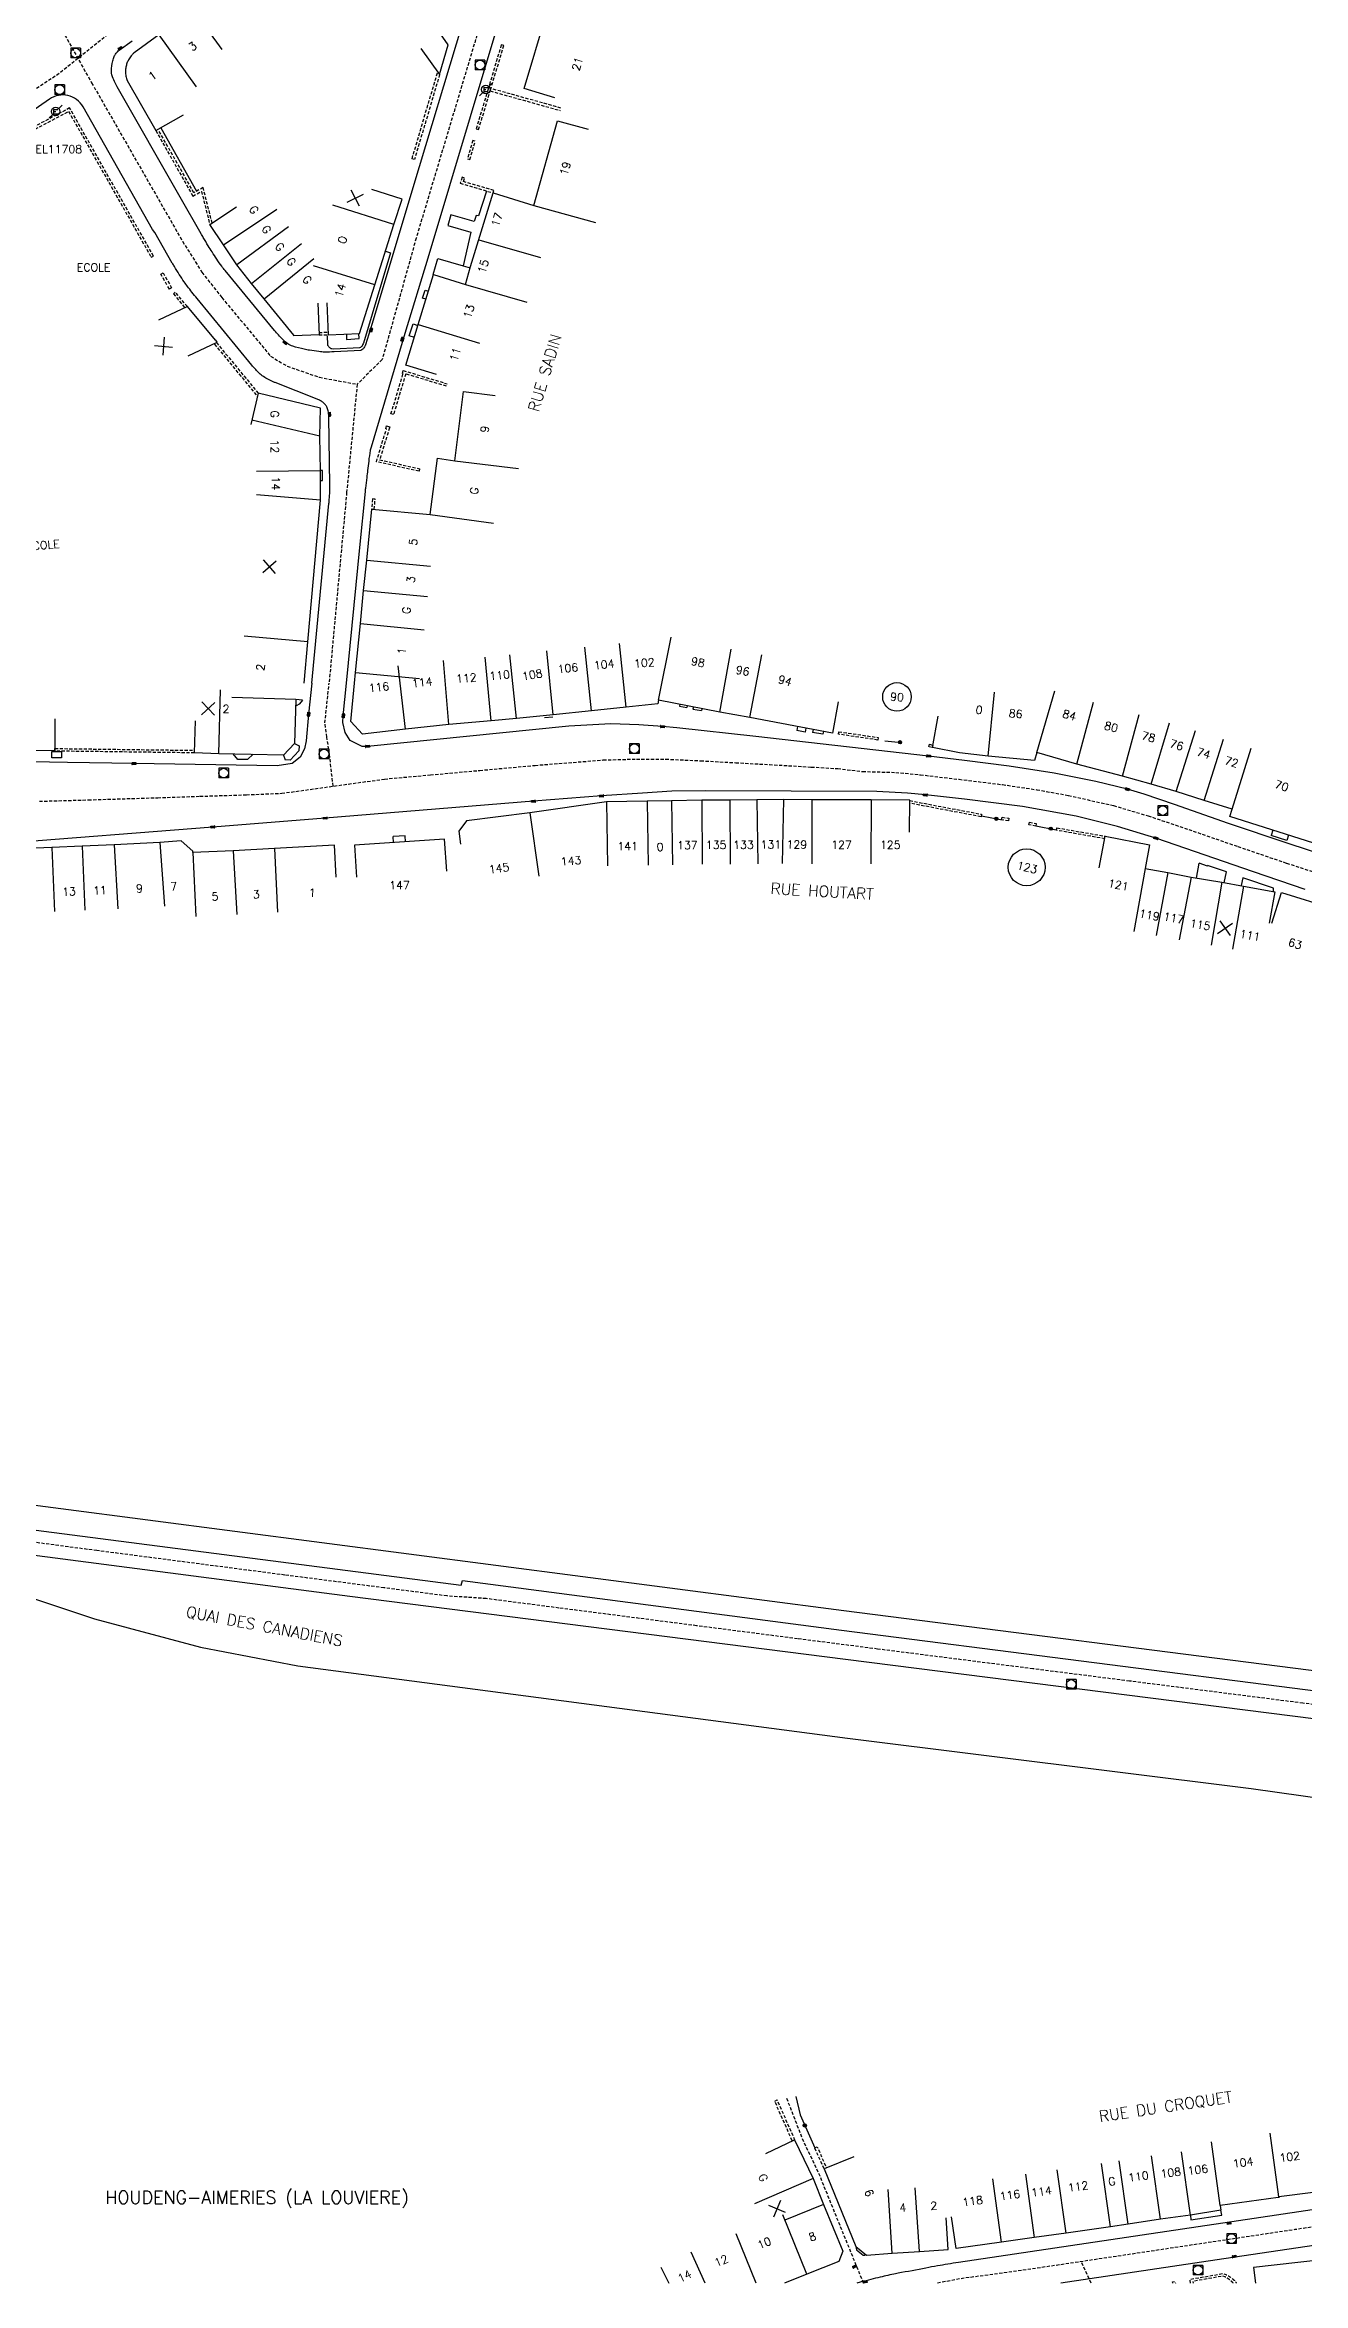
# Model space of a CAD drawing. Header units: millimetres. Extents: x 119599 to 135000, y 124063 to 131000.
# Drawn here: x 134505.2 to 134701.8, y 130000 to 130349.7 of the extents above; entities that cross this region are included whole.
import ezdxf
from ezdxf.enums import TextEntityAlignment as Align

# ---------------------------------------------------------------- set-up
doc = ezdxf.new("R2010")
doc.units = ezdxf.units.MM
doc.linetypes.add('DASHED', pattern=[0.75, 0.5, -0.25])
doc.layers.get('0').update_dxf_attribs({"linetype": 'CONTINUOUS'})
for name, color, linetype in [('W0001', 6, 'DASHED'), ('W0008', 7, 'CONTINUOUS'), ('W0100', 7, 'CONTINUOUS'), ('W0105', 7, 'CONTINUOUS'), ('W0112', 1, 'DASHED'), ('W0211', 2, 'CONTINUOUS'), ('W0302', 3, 'CONTINUOUS'), ('W0310', 3, 'CONTINUOUS'), ('W0322', 7, 'CONTINUOUS'), ('W0400', 7, 'CONTINUOUS'), ('W0420', 7, 'CONTINUOUS'), ('W0471', 7, 'CONTINUOUS'), ('W0980', 7, 'CONTINUOUS'), ('W0984', 7, 'CONTINUOUS'), ('W0989', 7, 'CONTINUOUS'), ('W0991', 7, 'CONTINUOUS'), ('W1102', 7, 'CONTINUOUS'), ('W1471', 7, 'CONTINUOUS')]:
    doc.layers.add(name, color=color, linetype=linetype)
doc.styles.get("Standard").update_dxf_attribs({"font": 'romans.shx', "width": 0.85})

# ---------------------------------------------------------------- blocks, each defined once
blk = doc.blocks.new('t991o')
at = {"color": 0, "linetype": 'Continuous'}
for p, q in [((-1, 1), (1, -1)), ((-1, -1), (1, 1))]:
    blk.add_line(p, q, dxfattribs=at)
blk = doc.blocks.new('T471')
for p, q in [((-0.333334, 0.333334), (-0.333334, -0.333334)), ((-0.333334, 0.333334), (0.333334, 0.333334)), ((-0.333334, 0), (0, 0)), ((0.500001, 0.500001), (1.000002, 1.000002)), ((-0.500001, -0.500001), (-1.000002, -1.000002)), ((-0.333334, -0.333334), (0.333334, -0.333334))]:
    blk.add_line(p, q)
blk.add_ellipse((0, 0), major_axis=(0.471405, 0.471405), ratio=1, start_param=5.4977871438, end_param=11.780972451)
blk = doc.blocks.new('T420')
for p, q in [((0.75, 0.75), (-0.75, 0.75)), ((-0.75, 0.75), (-0.75, -0.75)), ((0.75, 0.75), (0.75, -0.75)), ((0.75, -0.75), (-0.75, -0.75))]:
    blk.add_line(p, q)
blk.add_ellipse((0, 0), major_axis=(-0.53, 0.53), ratio=1, start_param=3.926991, end_param=10.210176)
blk = doc.blocks.new('T400')
for p, q in [((-0.15, 0.3), (0.15, 0.3)), ((-0.15, -0.25), (-0.15, 0.3)), ((-0.15, 0.15), (0.15, 0.15)), ((-0.15, 0), (0.15, 0)), ((0.15, 0.3), (0.15, -0.25)), ((-0.15, -0.15), (0.15, -0.15)), ((-0.15, -0.25), (-0.15, -0.3)), ((-0.15, -0.3), (0.15, -0.3)), ((0.15, -0.3), (0.15, -0.25))]:
    blk.add_line(p, q)
blk = doc.blocks.new('t322o')
at = {"color": 0, "linetype": 'Continuous'}
for radius in [0.25, 0.15]:
    blk.add_circle((0, 0), radius, dxfattribs=at)
blk = doc.blocks.new('T1471')
at = {"color": 0, "linetype": 'Continuous', "flags": 128}
blk.add_lwpolyline([(-0.75, -0.5), (-0.75, 0.5), (0.75, 0.5), (0.75, -0.5), (-0.75, -0.5)], dxfattribs=at)

msp = doc.modelspace()

# ---------------------------------------------------------------- linework, layer by layer
at = {"layer": 'W0001'}
for points in [[(134398.54, 130469.49), (134405.5, 130466.18), (134437.14, 130436.28), (134468.85, 130405.98), (134472.79, 130402.56), (134475.89, 130399.21), (134477.76, 130396.82), (134481.82, 130391.02), (134493.19, 130374.15), (134506.55, 130354.54), (134512.56, 130343.8), (134526.76, 130319.04), (134529.79, 130314.2), (134532.9, 130310.24), (134540.52, 130301.08), (134543.1, 130299.53), (134548.13, 130297.79), (134554.03, 130296.71), (134552.39, 130279.83), (134549.64, 130250)], [(134578.55, 130370.67), (134563.24, 130319.53), (134557.94, 130300.56), (134554.03, 130296.71)], [(134550.27, 130233.91), (134549.7, 130238.93), (134549.3, 130241.59), (134549, 130243.78), (134549.64, 130250)], [(134504.4, 130231.55), (134512.06, 130231.77), (134522.88, 130232.11), (134529.48, 130232.33), (134536.73, 130232.56), (134542.24, 130232.79), (134558.3, 130235.02), (134565.48, 130235.67), (134573.18, 130236.37), (134581.81, 130237.16), (134592.47, 130238), (134597.66, 130238.15), (134602.23, 130238.13), (134607.7, 130237.88), (134613.15, 130237.57), (134618.42, 130237.28), (134624.96, 130236.9), (134629.08, 130236.65), (134632.98, 130236.2), (134638.15, 130236.06), (134642, 130235.69), (134648.04, 130234.98), (134654.83, 130234.15), (134660.18, 130233.35), (134665.12, 130232.46), (134672.17, 130230.87), (134677.55, 130229.28), (134683.9, 130227.14), (134691.58, 130224.48), (134699.19, 130221.89), (134705.31, 130219.89)], [(134721.32, 130088.09), (134701.74, 130090.63), (134674.67, 130094.08), (134659.57, 130096), (134635.31, 130099.09), (134622.82, 130100.69), (134607.03, 130102.73), (134585.55, 130105.5), (134574.18, 130106.97), (134568.07, 130107.38), (134558.22, 130108.65), (134542.73, 130110.65), (134530.13, 130112.29), (134513.38, 130114.47), (134501.55, 130116.03)]]:
    msp.add_lwpolyline(points, dxfattribs=at)
at = {"layer": 'W0001', "flags": 128}
for points in [[(134483.82, 130329.89), (134507.26, 130345.13), (134520.43, 130355.64), (134544.18, 130371.96), (134562.95, 130385.07)], [(134621.09, 130028.91), (134623.53, 130022.66), (134626.27, 130016.76), (134633.09, 130000)], [(134803.63, 130000), (134799.28, 130000.55), (134792.52, 130001.93), (134771.03, 130005.72), (134755.14, 130009.16), (134746.44, 130010.98), (134744.43, 130011.21), (134740.14, 130011.89), (134735.48, 130012.26), (134730.63, 130012.29), (134726.28, 130012.11), (134722.18, 130011.64), (134700.46, 130008.37), (134662.97, 130002.75), (134654.08, 130001.48), (134648.59, 130000.75), (134644.56, 130000)], [(134668.68, 130000), (134667.14, 130003.37)]]:
    msp.add_lwpolyline(points, dxfattribs=at)
at = {"layer": 'W0008'}
for points in [[(134552.37, 130250), (134554.43, 130271.18), (134555.31, 130279.93, -0.006821), (134555.37, 130280.45, 0.002132), (134555.58, 130282.14, 0.002534), (134555.71, 130283.25, -0.001936), (134555.88, 130284.7, -0.011861), (134556.11, 130286.33, -0.031308), (134556.25, 130286.94), (134561.54, 130304.69), (134565.12, 130316.48), (134575.14, 130349.85), (134581.14, 130369.86)], [(134570.5, 130353.14), (134562.75, 130327.41), (134556.37, 130306.21), (134555.33, 130302.85, -0.049138), (134555.29, 130302.74, -0.013919), (134555.08, 130302.39, -0.088071), (134554.91, 130302.2, -0.055778), (134554.58, 130301.99), (134550.45, 130301.77, -0.018344), (134548.94, 130301.73, -0.031083), (134548.06, 130301.8, -0.004978), (134546.58, 130302.02, -0.00902), (134545.77, 130302.17, -0.032767), (134543.97, 130302.65, -0.071039), (134543.2, 130303.04, -0.043843), (134542.4, 130303.71, -0.023815), (134541.11, 130305.13), (134533.4, 130314.46, -0.01506), (134532.87, 130315.14, -0.009562), (134532.09, 130316.26, -0.006072), (134531.36, 130317.38, -0.007346), (134530.77, 130318.33, -0.00133), (134529.98, 130319.66, -0.003163), (134529.66, 130320.22), (134526.39, 130325.93), (134516.54, 130343.17, -0.017042), (134516.32, 130343.61, -0.009009), (134515.92, 130344.46, -0.098436), (134515.66, 130345.63, -0.073075), (134515.86, 130347.23, -0.021916), (134516.09, 130347.92, -0.057071), (134516.21, 130348.17, -0.032857), (134516.58, 130348.65, -0.056441), (134516.84, 130348.89), (134518.88, 130350.37, 0.053296)], [(134546.95, 130250), (134549.63, 130278.09, 0.005788), (134549.68, 130278.74, 0.004374), (134549.74, 130279.6, 0.007114), (134549.77, 130280.39, 0.010768), (134549.77, 130280.92), (134549.59, 130291.61, 0.044062), (134549.49, 130292.57, 0.064021), (134549.28, 130293.19, 0.075354), (134549, 130293.61, 0.067778), (134548.57, 130293.96, 0.013241), (134548.03, 130294.27, 0.030708), (134547.79, 130294.38), (134541.23, 130296.96, -0.017884), (134540.79, 130297.15, -0.009679), (134539.99, 130297.56, -0.034509), (134539.2, 130298.04, -0.04119), (134538.62, 130298.54, -0.011035), (134538.04, 130299.15, -0.012904), (134537.57, 130299.69), (134529.03, 130310.09, -0.004399), (134528.21, 130311.1, -0.005141), (134527.54, 130311.98, -0.013076), (134527.02, 130312.7, -0.008396), (134526.25, 130313.86, -0.003397), (134525.48, 130315.11, -0.00804), (134525.16, 130315.64), (134522.43, 130320.44), (134522.06, 130320.9), (134511.21, 130340.07, 0.4363), (134505.98, 130341.27), (134499.64, 130336.8)], [(134558.43, 130317.48), (134559.23, 130317.22), (134555.01, 130303.14, -0.041741), (134554.97, 130303.03, -0.014392), (134554.8, 130302.71, -0.098225), (134554.67, 130302.56, -0.05899), (134554.38, 130302.39), (134550.41, 130302.2), (134550.07, 130302.22, -0.114404), (134549.84, 130302.33, -0.071642), (134549.53, 130302.67, -0.146912), (134549.45, 130302.88), (134549.42, 130304.27)]]:
    msp.add_lwpolyline(points, format="xyb", dxfattribs=at)
at = {"layer": 'W0008', "flags": 128}
for points in [[(134574.22, 130326.87), (134572.98, 130323), (134572.6, 130323.09), (134572.28, 130322.11), (134568.66, 130323.19), (134568.21, 130321.51), (134571.76, 130320.47), (134570.59, 130315.2)], [(134684.18, 130010.61), (134684.26, 130009.91), (134689.07, 130010.63), (134688.94, 130011.4)], [(134632.05, 130005.62), (134631.95, 130005.48), (134632.02, 130005.21), (134633.05, 130004.38), (134633.33, 130004.37), (134633.44, 130004.51)]]:
    msp.add_lwpolyline(points, dxfattribs=at)
at = {"layer": 'W0008'}
for points in [[(134565.91, 130313.83), (134566.65, 130316.36), (134570.59, 130315.2), (134571.66, 130314.87)], [(134564.76, 130309.99), (134564.25, 130310.14), (134564.65, 130311.42), (134565.15, 130311.27)], [(134562.96, 130304.03), (134562.14, 130304.28), (134562.76, 130306.13), (134563.52, 130305.89)], [(134552.34, 130304.54), (134552.37, 130303.72), (134554.33, 130303.84), (134554.3, 130304.61)], [(134548.32, 130281.65), (134548.6, 130281.65), (134548.6, 130283.23), (134548.32, 130283.23)], [(134546.95, 130250), (134546.45, 130245.15), (134546.07, 130240.98), (134545.82, 130239.75), (134545.14, 130238.44), (134543.88, 130237.47), (134541.53, 130237.11), (134519.16, 130237.44), (134508.78, 130237.62), (134500.38, 130237.78), (134497.34, 130237.93), (134476.94, 130239.04), (134476.35, 130239.22), (134475.94, 130239.6), (134475.56, 130240.1), (134474.73, 130241.51), (134473.71, 130244.14), (134466.67, 130264.2), (134466.47, 130264.82), (134467.83, 130265.49)], [(134708.96, 130221.83), (134699.26, 130224.99), (134690.14, 130228.1), (134681.7, 130231.03), (134676.94, 130232.65), (134674.33, 130233.43), (134669.39, 130234.65), (134662.89, 130235.95), (134655.87, 130237.05), (134648.88, 130237.9), (134643.28, 130238.62), (134616.3, 130241.66), (134603.95, 130243.01), (134601.71, 130243.21), (134598, 130243.49), (134593.64, 130243.65), (134587.07, 130243.27), (134555.64, 130240.12), (134554.79, 130240.13), (134552.96, 130241.04), (134552.13, 130242.3), (134551.79, 130243.88), (134551.86, 130244.92), (134552.37, 130250)], [(134702.12, 130217.78), (134694.03, 130220.5), (134678.78, 130225.78), (134672.77, 130227.63), (134666.31, 130229.21), (134657.93, 130230.72), (134648.91, 130231.87), (134642.78, 130232.54), (134640, 130232.82), (134635.19, 130233.07), (134608.46, 130233.18), (134603.16, 130233.14), (134598.6, 130232.84), (134592.21, 130232.38), (134581.55, 130231.56), (134549.04, 130228.91), (134531.49, 130227.52), (134498.16, 130224.88)], [(134500.68, 130118.07), (134570.26, 130109.07), (134570.49, 130109.79), (134629.68, 130102.02), (134704.52, 130092.46), (134754.95, 130085.86), (134817.9, 130077.5), (134898.45, 130071.6), (134910.75, 130070.27), (134919.7, 130069.2), (134925.38, 130067.19), (134931.76, 130064.51), (134935.67, 130063.04), (134937.9, 130062.68), (134939.41, 130063.09), (134940.65, 130063.62)], [(134502.86, 130113.88), (134552.89, 130107.34), (134630.31, 130097.52), (134703.82, 130088.18), (134762.69, 130080.59), (134804.45, 130074.78), (134807.15, 130073.38), (134807.51, 130073.35), (134819.59, 130072.35), (134831.52, 130072.52), (134895.98, 130067.09), (134899.8, 130066.89), (134907, 130066.49), (134914.27, 130065.46), (134919.63, 130064.12), (134921.86, 130063.42), (134926.2, 130061.83), (134930.88, 130059.51), (134933.74, 130057.59), (134935.58, 130056.06), (134937.21, 130054.58)]]:
    msp.add_lwpolyline(points, dxfattribs=at)
at = {"layer": 'W0008', "flags": 128}
for points in [[(134704.59, 130011.68), (134691.67, 130009.74), (134647.96, 130003.26, 0.001797), (134644.65, 130002.7, 0.003327), (134642.87, 130002.37, 0.000147), (134638.53, 130001.55, 0.001565), (134638.13, 130001.47, 0.010255), (134635.72, 130000.95, 0.008266), (134632.77, 130000.2, 0.002248), (134632.07, 130000)], [(134787.42, 130000), (134767.35, 130003.91), (134747.63, 130007.81, 0.003507), (134745.42, 130008.23, 0.002776), (134742.61, 130008.73, 0.011312), (134740.92, 130008.98, 0.005611), (134737.51, 130009.37, 0.008595), (134735.13, 130009.58, 0.011779), (134733.38, 130009.65, 0.015063), (134731.39, 130009.64, 0.011673), (134728.83, 130009.48, 0.004828), (134725.76, 130009.18, 0.011137), (134724.43, 130009.01, 0.000631), (134722.55, 130008.72, -0.000899), (134721.22, 130008.52), (134716.44, 130007.8), (134689.4, 130003.79), (134663.92, 130000)]]:
    msp.add_lwpolyline(points, format="xyb", dxfattribs=at)
at = {"layer": 'W0100'}
msp.add_lwpolyline([(134534.73, 130355.15), (134532.93, 130359.82), (134530.87, 130359.9), (134527.03, 130357.15), (134522.15, 130353.62), (134522.08, 130353.29), (134523.04, 130351.3), (134519.21, 130348.5, 0.060937), (134518.88, 130348.19, 0.033856), (134518.4, 130347.53, 0.043001), (134518.13, 130347.01, 0.040446), (134517.94, 130346.42, 0.041525), (134517.85, 130345.78, 0.045098), (134517.86, 130345.19, 0.031866), (134517.99, 130344.49, 0.068445), (134518.12, 130344.18), (134522.59, 130336.34), (134526.93, 130338.82)], format="xyb", dxfattribs=at)
for points in [[(134564, 130349.16), (134566.91, 130345.09), (134566.91, 130345.09), (134568.26, 130349.76), (134568.26, 130349.76), (134565.36, 130353.83)], [(134584.88, 130341.45), (134580.09, 130342.89), (134583.59, 130354.56), (134588.38, 130353.12)], [(134566.43, 130298.23), (134561.65, 130299.68), (134563.56, 130306.02), (134565.93, 130313.83), (134570.93, 130312.3), (134571.73, 130315.1), (134575.29, 130326.6), (134581.62, 130324.66), (134585.31, 130337.88), (134590.12, 130336.54)], [(134549.31, 130309.43), (134549.5, 130304.43), (134554.41, 130304.61), (134556.77, 130312.22), (134559.75, 130321.65), (134561.05, 130325.6), (134556.3, 130327.16)], [(134547.87, 130309.4), (134548.08, 130304.41), (134544.16, 130304.25), (134544.15, 130304.35), (134539.5, 130310.05), (134537.55, 130312.44), (134535.21, 130315.39), (134533.15, 130318.48), (134531.02, 130321.65), (134535.18, 130324.44)], [(134527.64, 130301.15), (134532.16, 130303.29), (134531.96, 130303.59), (134531.91, 130303.58), (134527.51, 130308.83), (134522.99, 130306.7)], [(134545.74, 130250), (134546.34, 130256.46), (134548.28, 130278.59), (134548.31, 130278.58), (134548.32, 130283.18), (134548.22, 130288.57), (134548.3, 130292.97), (134538.58, 130295.3), (134537.41, 130290.43)], [(134553.63, 130250), (134553.79, 130251.69), (134554.56, 130259.3), (134555.04, 130264.47), (134555.53, 130269.22), (134556.3, 130277.2), (134565.42, 130276.33), (134566.59, 130285.14), (134569.3, 130284.76), (134570.65, 130295.59), (134570.65, 130295.59), (134575.61, 130294.97)], [(134506.82, 130244.41), (134506.79, 130239.41), (134498.92, 130239.47), (134488.74, 130240.08), (134483.44, 130240.4), (134475.4, 130240.91), (134475.61, 130244.5), (134473.99, 130244.23), (134471.82, 130249.96), (134472.05, 130253.37), (134469.52, 130260.78), (134467.92, 130265.52), (134477.31, 130268.62), (134485.69, 130271.43), (134485.65, 130271.72), (134491.99, 130273.76), (134497.85, 130274.55), (134497.49, 130277.39), (134502.45, 130278.02)], [(134629.18, 130247.09), (134628.25, 130242.18), (134615.37, 130244.62), (134610.67, 130245.46), (134601.1, 130247.37), (134600.98, 130246.75), (134596.02, 130246.25), (134590.63, 130245.69), (134584.66, 130245.08), (134578.91, 130244.48), (134574.96, 130244.1), (134568.37, 130243.55), (134561.57, 130242.79), (134554.84, 130242.04), (134553.04, 130244.01), (134553.63, 130250)], [(134545.48, 130247.36), (134544.45, 130247.44), (134544.23, 130240.55), (134542.53, 130238.73), (134532.43, 130238.98), (134528.61, 130239.11), (134528.78, 130244.11)], [(134742.94, 130236.08), (134747.7, 130234.53), (134741.85, 130216.55), (134736.69, 130218.38), (134731.61, 130220.11), (134724.4, 130222.57), (134719.59, 130224.26), (134718.18, 130220.34), (134715.47, 130221.18), (134702.32, 130225.38), (134690.32, 130229.18), (134690.67, 130230.33), (134686.34, 130231.69), (134681.97, 130233.06), (134678.05, 130234.24), (134673.54, 130235.46), (134666.43, 130237.37), (134660.2, 130239.19), (134659.83, 130237.92), (134652.61, 130238.61), (134648.1, 130239.14), (134643.87, 130239.94), (134644.8, 130244.85)], [(134640.31, 130226.72), (134640.34, 130231.72), (134634.32, 130231.76), (134625.04, 130231.76), (134620.6, 130231.84), (134616.44, 130231.76), (134612.23, 130231.74), (134607.88, 130231.71), (134603.12, 130231.64), (134599.33, 130231.59), (134592.98, 130231.48), (134581, 130229.76), (134571.1, 130228.47), (134569.91, 130226.87), (134570.16, 130224.86)], [(134550.73, 130219.67), (134550.48, 130224.67), (134541.1, 130224.19), (134534.64, 130223.82), (134528.36, 130223.54), (134528.38, 130223.77), (134526.52, 130225.37), (134523.21, 130225.12), (134516.09, 130224.73), (134511.09, 130224.53), (134506.34, 130224.33), (134498.9, 130223.99), (134488.17, 130222.31), (134483.11, 130220.42), (134484.85, 130215.74)], [(134568.01, 130220.63), (134567.69, 130225.62), (134553.6, 130224.69), (134553.93, 130219.7)], [(134669.94, 130221.17), (134670.88, 130226.08), (134677.78, 130224.75), (134677.1, 130221.04), (134680.62, 130220.41), (134684.31, 130219.7), (134689.08, 130218.9), (134692.49, 130218.3), (134697.38, 130217.39), (134696.48, 130212.48)], [(134696.91, 130212.5), (134698.38, 130217.28), (134706.46, 130214.79), (134710.26, 130213.59), (134714.37, 130212.38), (134718.2, 130211.14), (134722.52, 130209.86), (134722.11, 130208.4), (134723.71, 130207.97), (134728.4, 130206.59), (134732.9, 130205.27), (134738.35, 130204.47), (134738.22, 130203.5), (134742.54, 130202.98), (134746.98, 130202.39), (134751.49, 130201.86), (134755.5, 130201.39), (134755.59, 130201.98), (134761.04, 130201.45), (134760.55, 130196.47)]]:
    msp.add_lwpolyline(points, dxfattribs=at)
at = {"layer": 'W0100', "flags": 128}
for points in [[(134617.84, 130020.25), (134622.35, 130022.43), (134625.27, 130016.38), (134626.84, 130012.29), (134629.9, 130005.02), (134629.26, 130003.42), (134624.26, 130001.41), (134620.78, 130000)], [(134631.6, 130019.77), (134626.97, 130017.89), (134631.91, 130005.73), (134633.58, 130004.4), (134637.57, 130004.68), (134641.84, 130004.95), (134646.35, 130005.25), (134646.02, 130010.24)], [(134703.37, 130014.18), (134697.98, 130013.52), (134698.02, 130013.37), (134697.87, 130013.37), (134688.8, 130012.16), (134688.8, 130012.16), (134688.94, 130011.4), (134684.18, 130010.61), (134679.5, 130010.02), (134674.46, 130009.21), (134671.7, 130008.79), (134664.77, 130007.82), (134659.79, 130007.12), (134654.68, 130006.41), (134647.57, 130005.42), (134646.88, 130010.37)], [(134731.84, 130001.76), (134731.28, 130006.72), (134720, 130005.45), (134710.93, 130004.37), (134704.65, 130003.64), (134694.05, 130002.47), (134694.32, 130000)]]:
    msp.add_lwpolyline(points, dxfattribs=at)
at = {"layer": 'W0105'}
for p, q in [((134604.45, 130246.7), (134604.39, 130246.4)), ((134604.39, 130246.4), (134605.54, 130246.22)), ((134605.59, 130246.47), (134605.54, 130246.22)), ((134606.54, 130246.28), (134606.48, 130245.96)), ((134584.61, 130244.71), (134583.27, 130244.58)), ((134606.48, 130245.96), (134607.8, 130245.71)), ((134607.87, 130246.01), (134607.8, 130245.71)), ((134622.79, 130243.21), (134622.68, 130242.63)), ((134624.09, 130242.96), (134623.98, 130242.36)), ((134544.23, 130240.55), (134544.98, 130240.21)), ((134623.98, 130242.36), (134622.68, 130242.63)), ((134625.23, 130242.75), (134625.15, 130242.3)), ((134626.78, 130242.04), (134625.15, 130242.3)), ((134626.86, 130242.44), (134626.78, 130242.04)), ((134542.53, 130238.73), (134542.8, 130238.01)), ((134561.51, 130226.13), (134559.67, 130226.02)), ((134559.73, 130225.09), (134559.67, 130226.02)), ((134561.57, 130225.21), (134561.51, 130226.13)), ((134697.07, 130227.04), (134696.8, 130226.22)), ((134699.24, 130225.44), (134696.8, 130226.22)), ((134699.5, 130226.27), (134699.24, 130225.44)), ((134685.14, 130219.56), (134685.53, 130221.86))]:
    msp.add_line(p, q, dxfattribs=at)
for points in [[(134544.98, 130240.21), (134544.94, 130239.45), (134543.55, 130237.98), (134542.8, 130238.01)], [(134537.79, 130238.89), (134536.88, 130238.06), (134535.39, 130238.1), (134534.65, 130238.97)], [(134689.44, 130218.83), (134689.82, 130220.51), (134686.84, 130221.52), (134686.82, 130221.4), (134685.53, 130221.86)], [(134697.13, 130217.45), (134697.15, 130217.97), (134692.38, 130219.6), (134692.09, 130218.37)]]:
    msp.add_lwpolyline(points, dxfattribs=at)
at = {"layer": 'W0112'}
for p, q in [((134506.82, 130239.79), (134528.62, 130239.51)), ((134506.82, 130239.39), (134506.82, 130239.79)), ((134528.61, 130239.11), (134506.82, 130239.39)), ((134629.2, 130242.03), (134629.26, 130242.42)), ((134635.34, 130241.12), (134629.2, 130242.03)), ((134643.33, 130240.07), (134643.43, 130240.45)), ((134643.86, 130239.93), (134643.33, 130240.07)), ((134640.34, 130231.65), (134651.54, 130229.52)), ((134651.47, 130229.13), (134640.34, 130231.24)), ((134651.54, 130229.52), (134651.47, 130229.13)), ((134654.76, 130229.06), (134655.83, 130228.89)), ((134655.83, 130228.89), (134655.77, 130228.49)), ((134659.02, 130228.26), (134660.1, 130228.07)), ((134660.1, 130228.07), (134660.03, 130227.68)), ((134663.33, 130227.4), (134670.89, 130226.08)), ((134670.89, 130226.08), (134670.89, 130226.08))]:
    msp.add_line(p, q, dxfattribs=at)
for points in [[(134576.93, 130349.62), (134576.54, 130349.74), (134574.48, 130342.83), (134572.62, 130336.62), (134573, 130336.5), (134574.86, 130342.71)], [(134571.62, 130331.81), (134572.47, 130334.68), (134572.09, 130334.79), (134571.24, 130331.92)], [(134575.4, 130326.98), (134570.62, 130328.37), (134570.8, 130328.92), (134570.41, 130329.04), (134570.11, 130328.1), (134575.29, 130326.6)], [(134524.7, 130311.57), (134523.36, 130313.92), (134523.71, 130314.12), (134525.04, 130311.77), (134525.04, 130311.77)], [(134558.59, 130289.7), (134558.6, 130289.73), (134558.49, 130289.76), (134558.62, 130290.2), (134559.12, 130290.05), (134559.07, 130289.89), (134559.07, 130289.89), (134559.07, 130289.89), (134557.54, 130284.9), (134563.78, 130283.51), (134563.69, 130283.12), (134557.03, 130284.6)]]:
    msp.add_lwpolyline(points, close=True, dxfattribs=at)
for points in [[(134566.91, 130345.09), (134562.98, 130331.84), (134562.6, 130331.95), (134566.61, 130345.5)], [(134574.81, 130342.53), (134585.75, 130339.48)], [(134585.86, 130339.86), (134574.92, 130342.91)], [(134500.43, 130334.82), (134508.96, 130339.33), (134521.87, 130316.54), (134522.22, 130316.74), (134509.12, 130339.87), (134500.24, 130335.17)], [(134522.59, 130336.34), (134528.36, 130326.1), (134529.72, 130326.84), (134531.02, 130321.65)], [(134531.38, 130321.89), (134529.98, 130327.43), (134528.52, 130326.64), (134522.94, 130336.54)], [(134527.51, 130308.83), (134525.62, 130311.08), (134525.32, 130310.83), (134527.2, 130308.57)], [(134567.97, 130296.4), (134561.61, 130298.32), (134559.7, 130291.96), (134559.31, 130292.07), (134561.21, 130298.37), (134561.1, 130298.41), (134561.23, 130298.85), (134568.08, 130296.78)], [(134556.7, 130277.17), (134556.84, 130278.75), (134556.44, 130278.79), (134556.3, 130277.2)], [(134545.47, 130247.36), (134545.3, 130247.09), (134544.98, 130246.74), (134544.59, 130246.5), (134544.41, 130246.42)], [(134629.26, 130242.42), (134635.4, 130241.51), (134635.34, 130241.12)], [(134643.43, 130240.45), (134643.96, 130240.32), (134643.86, 130239.93)], [(134655.77, 130228.49), (134654.69, 130228.66), (134654.76, 130229.06)], [(134660.03, 130227.68), (134658.95, 130227.87), (134659.02, 130228.26)], [(134670.81, 130225.69), (134663.26, 130227.01), (134663.33, 130227.4)]]:
    msp.add_lwpolyline(points, dxfattribs=at)
at = {"layer": 'W0112', "flags": 128}
for points in [[(134531.76, 130302.95), (134538.46, 130294.81)], [(134532.06, 130303.21), (134538.58, 130295.3)], [(134548.07, 130304.81), (134549.49, 130304.83)], [(134548.08, 130304.41), (134549.5, 130304.43)], [(134621.98, 130022.27), (134619.24, 130028.46), (134619.61, 130028.63), (134622.35, 130022.43)], [(134626.97, 130017.89), (134625.49, 130021.17), (134625.86, 130021.33), (134627.33, 130018.06)], [(134681.42, 130000), (134681.39, 130000.21), (134681.78, 130000.26), (134681.82, 130000)]]:
    msp.add_lwpolyline(points, dxfattribs=at)
for points in [[(134684.19, 130000), (134684.11, 130000.62), (134689.25, 130001.51), (134689.72, 130001.35, -0.044805), (134690, 130001.22, -0.012157), (134690.35, 130000.99, -0.010659), (134690.73, 130000.71, -0.05159), (134691.01, 130000.46, -0.031521), (134691.37, 130000)], [(134690.87, 130000, 0.014981), (134690.71, 130000.19, 0.05159), (134690.5, 130000.39, 0.010659), (134690.12, 130000.66, 0.012157), (134689.79, 130000.88, 0.042864), (134689.59, 130000.98), (134689.22, 130001.1), (134684.56, 130000.29), (134684.59, 130000)]]:
    msp.add_lwpolyline(points, format="xyb", dxfattribs=at)
at = {"layer": 'W0211'}
msp.add_line((134630.03, 130105.1), (134630.03, 130105.1), dxfattribs=at)
msp.add_lwpolyline([(134380.95, 130261.34), (134410.58, 130210.22), (134436.77, 130163.8), (134439.96, 130158.82), (134445.74, 130151.4), (134451.79, 130145.3), (134458.42, 130139.44), (134466.74, 130133.89), (134474.53, 130129.76), (134484.52, 130125.59), (134494.09, 130122.81), (134630.03, 130105.1), (134705.08, 130095.52), (134824.04, 130081.24), (134923.98, 130076.65), (134946.13, 130073.55)], dxfattribs=at)
at = {"layer": 'W0302'}
msp.add_lwpolyline([(134426.81, 130162.67), (134432.05, 130155.47), (134441.98, 130141.87), (134449.64, 130133.65), (134460.77, 130125.77), (134474, 130118.44), (134494.49, 130109.95), (134512.98, 130103.82), (134529.55, 130099.38), (134544.78, 130096.49), (134630.62, 130085.15), (134693.65, 130077.32), (134764.13, 130067.33), (134800.83, 130062.57), (134817.23, 130061.91), (134843.16, 130063.7), (134899, 130063.23), (134914.84, 130061.82), (134927.58, 130058.5)], dxfattribs=at)
at = {"layer": 'W0310'}
msp.add_line((134523.38, 130336.78), (134528.95, 130326.88), dxfattribs=at)
at = {"layer": 'W0322'}
for p, q in [((134636.45, 130240.97), (134639.03, 130240.75)), ((134651.52, 130229.26), (134654.77, 130228.64)), ((134660.03, 130227.71), (134663.19, 130227.11))]:
    msp.add_line(p, q, dxfattribs=at)
at = {"layer": 'W0322', "flags": 128}
msp.add_lwpolyline([(134622.57, 130029.19), (134623.2, 130026.32), (134625.49, 130021.17)], dxfattribs=at)
at = {"layer": 'W1102'}
for p, q in [((134601.1, 130247.37), (134603.06, 130257.17)), ((134568.37, 130243.55), (134567.54, 130253.52)), ((134574.96, 130244.1), (134574.02, 130254.06)), ((134578.91, 130244.48), (134577.87, 130254.42)), ((134584.66, 130245.08), (134583.65, 130255.03)), ((134590.63, 130245.69), (134589.6, 130255.64)), ((134596.02, 130246.25), (134595.02, 130256.2)), ((134610.67, 130245.46), (134612.42, 130255.3)), ((134615.37, 130244.62), (134617.23, 130254.44)), ((134561.57, 130242.79), (134560.45, 130252.73)), ((134532.43, 130238.98), (134532.67, 130248.98)), ((134544.45, 130247.44), (134534.45, 130247.75)), ((134652.61, 130238.61), (134653.56, 130248.57)), ((134660.2, 130239.19), (134663.01, 130248.79)), ((134666.43, 130237.37), (134669.03, 130247.03)), ((134673.54, 130235.46), (134676.15, 130245.11)), ((134678.05, 130234.24), (134680.93, 130243.81)), ((134681.97, 130233.06), (134684.96, 130242.6)), ((134686.34, 130231.69), (134689.33, 130241.23)), ((134690.67, 130230.33), (134693.67, 130239.87)), ((134581, 130229.76), (134582.42, 130219.86)), ((134592.98, 130231.48), (134593.15, 130221.48)), ((134599.33, 130231.59), (134599.46, 130221.59)), ((134603.12, 130231.64), (134603.28, 130221.64)), ((134607.88, 130231.71), (134607.94, 130221.71)), ((134612.23, 130231.74), (134612.28, 130221.74)), ((134616.44, 130231.76), (134616.62, 130221.76)), ((134620.6, 130231.84), (134620.43, 130221.84)), ((134625.04, 130231.76), (134625.05, 130221.76)), ((134634.32, 130231.76), (134634.25, 130221.76)), ((134506.34, 130224.33), (134506.77, 130214.34)), ((134511.09, 130224.53), (134511.49, 130214.54)), ((134516.09, 130224.73), (134516.63, 130214.75)), ((134523.21, 130225.12), (134523.95, 130215.15)), ((134528.36, 130223.54), (134528.82, 130213.54)), ((134534.64, 130223.82), (134535.21, 130213.84)), ((134541.1, 130224.19), (134541.61, 130214.2)), ((134677.1, 130221.04), (134675.31, 130211.21)), ((134680.62, 130220.41), (134678.83, 130210.57)), ((134684.31, 130219.7), (134682.42, 130209.88)), ((134689.08, 130218.9), (134687.43, 130209.04)), ((134692.49, 130218.3), (134690.75, 130208.45))]:
    msp.add_line(p, q, dxfattribs=at)
at = {"layer": 'W1102', "flags": 128}
for points in [[(134527.03, 130357.15), (134532.87, 130349.03)], [(134523.04, 130351.3), (134528.88, 130343.18)], [(134533.15, 130318.48), (134541.46, 130324.04)], [(134559.75, 130321.65), (134550.23, 130324.71)], [(134581.62, 130324.66), (134591.26, 130321.98)], [(134543.3, 130321.29), (134535.21, 130315.39)], [(134537.55, 130312.44), (134545.34, 130318.71)], [(134539.5, 130310.05), (134547.25, 130316.37)], [(134573.02, 130319.28), (134582.64, 130316.53)], [(134556.77, 130312.22), (134547.23, 130315.21)], [(134570.93, 130312.3), (134580.55, 130309.55)], [(134563.56, 130306.02), (134573.13, 130303.12)], [(134548.22, 130288.57), (134537.58, 130291.12)], [(134569.3, 130284.76), (134579.23, 130283.53)], [(134548.32, 130283.18), (134538.32, 130283.09)], [(134548.31, 130278.58), (134538.31, 130279.45)], [(134565.42, 130276.33), (134575.33, 130275.02)], [(134555.53, 130269.22), (134565.48, 130268.26)], [(134555.04, 130264.47), (134565, 130263.52)], [(134546.34, 130256.46), (134536.38, 130257.36)], [(134554.56, 130259.3), (134564.52, 130258.35)], [(134553.79, 130251.69), (134563.75, 130250.73)], [(134697.98, 130013.52), (134696.65, 130023.43)], [(134674.46, 130009.21), (134673.07, 130019.12)], [(134679.5, 130010.02), (134678.11, 130019.92)], [(134684.18, 130010.61), (134682.79, 130020.51)], [(134688.8, 130012.16), (134687.48, 130022.07)], [(134625.27, 130016.38), (134616.08, 130012.41)], [(134654.68, 130006.41), (134653.29, 130016.31)], [(134658.41, 130017.02), (134659.79, 130007.12)], [(134664.77, 130007.82), (134663.38, 130017.72)], [(134671.7, 130008.79), (134670.31, 130018.7)], [(134626.84, 130012.29), (134620.84, 130009.86)], [(134637.57, 130004.68), (134636.94, 130014.66)], [(134641.84, 130004.95), (134641.2, 130014.93)], [(134624.26, 130001.41), (134620.51, 130010.68)], [(134616.36, 130000), (134613.2, 130007.72)], [(134601.48, 130002.49), (134602.72, 130000)], [(134608.39, 130000), (134606.21, 130004.83)]]:
    msp.add_lwpolyline(points, dxfattribs=at)
at = {"layer": 'W1102'}
for centre, radius in [((134638.34, 130247.86), 2.23), ((134658.6, 130221.23), 2.88)]:
    msp.add_circle(centre, radius, dxfattribs=at)

# ---------------------------------------------------------------- block references
at = {"layer": 'W0322'}
for p, rotation in [((134638.82, 130240.77), 355.0598557487159), ((134653.85, 130228.82), 349.2377053920723), ((134662.36, 130227.26), 349.2273465530357), ((134623.94, 130024.66), 293.9879385433943)]:
    msp.add_blockref('t322o', p, dxfattribs=dict(at, rotation=rotation))
at = {"layer": 'W0400'}
for p, rotation in [((134517, 130349.2), 303.9188298049298), ((134542.77, 130303.18), 50.07344868786372), ((134556.2, 130305.17), 164.3991807941547), ((134561.09, 130303.72), 164.2831390603316), ((134549.71, 130292.01), 4.610204180939421), ((134546.45, 130245.15), 354.3449719301547), ((134551.86, 130244.92), 176.0382651975345), ((134601.71, 130243.21), 264.8067305522807), ((134555.64, 130240.12), 275.7341413180395), ((134519.16, 130237.44), 269.1501943143178), ((134643.28, 130238.62), 262.6109336572665), ((134592.21, 130232.38), 94.08905742334504), ((134642.78, 130232.54), 83.84366136526506), ((134674.33, 130233.43), 253.4523495995318), ((134549.04, 130228.91), 94.6654419365367), ((134581.55, 130231.56), 94.41544405072304), ((134531.49, 130227.52), 94.50830495841174), ((134678.78, 130225.78), 70.90601344257091), ((134690.22, 130009.37), 98.33659720198878), ((134631.71, 130002.61), 298.7430391137527), ((134691, 130004.18), 279.7230187166453), ((134633.35, 130000.21), 281.9566868496601)]:
    msp.add_blockref('T400', p, dxfattribs=dict(at, rotation=rotation))
at = {"layer": 'W0420'}
for p in [(134510.06, 130348.45), (134573.21, 130346.6), (134507.57, 130342.73), (134548.86, 130238.93), (134597.32, 130239.76), (134533.17, 130235.95), (134679.85, 130230.1), (134665.56, 130093.56), (134690.59, 130006.95), (134685.35, 130002.04)]:
    msp.add_blockref('T420', p, dxfattribs=at)
at = {"layer": 'W0471'}
for p in [(134574.13, 130342.76), (134506.94, 130339.31)]:
    msp.add_blockref('T471', p, dxfattribs=at)
at = {"layer": 'W0991'}
for p, rotation in [((134553.74, 130325.79), 71.98203304722347), ((134523.78, 130302.64), 309.9548556644898), ((134540.34, 130268.2), 86.14142286755295), ((134530.76, 130246.04), 178.04207615071), ((134689.57, 130211.71), 349.975219952722), ((134619.59, 130011.64), 291.6972112428192)]:
    msp.add_blockref('t991o', p, dxfattribs=dict(at, rotation=rotation))
at = {"layer": 'W1471'}
msp.add_blockref('T1471', (134507.11, 130238.82), dxfattribs=at)

# ---------------------------------------------------------------- texts
at = {"layer": 'W0980'}
msp.add_text('HOUDENG-AIMERIES (LA LOUVIERE)', height=2, dxfattribs=at).set_placement((134538.39, 130013.28), align=Align.MIDDLE)
at = {"layer": 'W0984'}
for s, p in [('EL11708', (134507.43, 130333.44)), ('ECOLE', (134512.87, 130314.97))]:
    msp.add_text(s, height=1.25, dxfattribs=at).set_placement(p, align=Align.MIDDLE)
msp.add_text('ECOLE', height=1.25, rotation=4.3407, dxfattribs=at).set_placement((134504.95, 130271.56), align=Align.MIDDLE)
at = {"layer": 'W0989'}
for s, rotation, p in [('RUE SADIN', 73.2381, (134583.33, 130298.49)), ('RUE HOUTART', 356.7112, (134626.67, 130217.49)), ('QUAI DES CANADIENS', 349.2861, (134539.53, 130102.58)), ('RUE DU CROQUET', 8.5335, (134680.32, 130027.52))]:
    msp.add_text(s, height=1.75, rotation=rotation, dxfattribs=at).set_placement(p, align=Align.MIDDLE)
at = {"layer": 'W0991'}
for s, rotation, p in [('3', 35.8867, (134528.34, 130349.5)), ('1', 35.8867, (134522.05, 130344.91)), ('21', 73.8236, (134588.42, 130346.76)), ('19', 73.8236, (134586.54, 130330.42)), ('G', 303.7546, (134537.9, 130323.96)), ('17', 73.1388, (134575.85, 130322.42)), ('G', 303.7546, (134539.86, 130320.9)), ('G', 308.9068, (134541.94, 130318.17)), ('G', 308.9068, (134543.74, 130315.85)), ('O', 73.1388, (134551.74, 130319.26)), ('G', 308.9068, (134546.21, 130313.03)), ('15', 73.1388, (134573.73, 130315.14)), ('14', 73.1388, (134551.39, 130311.38)), ('13', 73.1388, (134571.49, 130308.09)), ('11', 73.1388, (134569.37, 130301.39)), ('G', 270.7458, (134541.15, 130292.04)), ('9', 82.923, (134573.95, 130289.69)), ('12', 270.7458, (134541.15, 130286.99)), ('14', 270.7458, (134541.32, 130281.22)), ('G', 82.923, (134572.31, 130280.06)), ('5', 84.5338, (134562.78, 130272.06)), ('3', 84.5338, (134562.43, 130266.19)), ('G', 84.5338, (134561.73, 130261.37)), ('1', 84.5338, (134561.02, 130255.02)), ('104', 5.9074, (134592.6, 130252.93)), ('102', 4.6581, (134598.88, 130253.17)), ('98', 348.6943, (134607.26, 130253.28)), ('2', 84.6544, (134538.94, 130252.48)), ('116', 6.3377, (134557.43, 130249.37)), ('114', 6.4278, (134564.18, 130250.13)), ('112', 4.7494, (134571.09, 130250.8)), ('110', 5.4217, (134576.28, 130251.26)), ('108', 9.7907, (134581.38, 130251.32)), ('106', 5.8276, (134586.94, 130252.35)), ('96', 349.8762, (134614.25, 130251.93)), ('94', 344.8103, (134620.86, 130250.38)), ('2', 359.852, (134533.55, 130245.98)), ('90', 355.0518, (134638.35, 130247.84)), ('0', 353.3149, (134651.17, 130245.83)), ('86', 354.5399, (134656.88, 130245.24)), ('84', 343.7066, (134665.28, 130245)), ('80', 344.9423, (134671.8, 130243.17)), ('78', 344.8478, (134677.63, 130241.6)), ('76', 343.2984, (134682.02, 130240.35)), ('74', 342.5623, (134686.25, 130239.05)), ('72', 342.5679, (134690.6, 130237.69)), ('70', 342.4156, (134698.43, 130233.96)), ('137', 0.8646, (134605.61, 130224.68)), ('135', 0.3354, (134610.1, 130224.73)), ('133', 0.3129, (134614.37, 130224.75)), ('131', 1.024, (134618.65, 130224.8)), ('129', 359.0207, (134622.7, 130224.8)), ('127', 0.0275, (134629.68, 130224.76)), ('125', 359.6263, (134637.29, 130224.74)), ('145', 7.4431, (134576.19, 130221.09)), ('143', 4.8283, (134587.43, 130222.25)), ('141', 0.974, (134596.27, 130224.54)), ('0', 0.8646, (134601.34, 130224.4)), ('123', 346.3326, (134658.68, 130221.21)), ('11', 2.3048, (134513.87, 130217.64)), ('9', 3.1236, (134520.03, 130217.94)), ('7', 4.2357, (134525.38, 130218.26)), ('147', 0.8257, (134560.65, 130218.44)), ('121', 349.1126, (134672.92, 130218.48)), ('13', 2.4905, (134509.02, 130217.44)), ('5', 2.5903, (134531.82, 130216.68)), ('3', 3.2602, (134538.27, 130217.01)), ('1', 358.1215, (134547.01, 130217.25)), ('119', 349.7113, (134677.77, 130213.77)), ('117', 349.1557, (134681.57, 130213.3)), ('115', 350.5001, (134685.72, 130212.26)), ('111', 349.5292, (134693.48, 130210.6)), ('63', 342.8551, (134700.53, 130209.29)), ('104', 7.1892, (134692.39, 130018.86)), ('102', 7.1892, (134699.68, 130019.76)), ('G', 295.8028, (134617.44, 130016.49)), ('112', 7.9383, (134666.63, 130015.12)), ('G', 7.9383, (134671.9, 130015.91)), ('110', 7.9383, (134676.05, 130016.69)), ('108', 7.1892, (134681.1, 130017.28)), ('106', 7.1892, (134685.33, 130017.74)), ('6', 292.1097, (134633.99, 130014.12)), ('4', 3.6941, (134639.25, 130011.8)), ('2', 3.6941, (134644.09, 130012.1)), ('118', 7.9383, (134650.16, 130012.84)), ('116', 7.9383, (134655.98, 130013.78)), ('114', 7.9383, (134660.91, 130014.34)), ('10', 22.4533, (134617.62, 130006.27)), ('8', 22.4533, (134625.13, 130007.28)), ('14', 26.4421, (134605.17, 130001.11)), ('12', 22.4533, (134610.89, 130003.52))]:
    msp.add_text(s, height=1.25, rotation=rotation, dxfattribs=at).set_placement(p, align=Align.MIDDLE)

doc.saveas('drawing.dxf')
